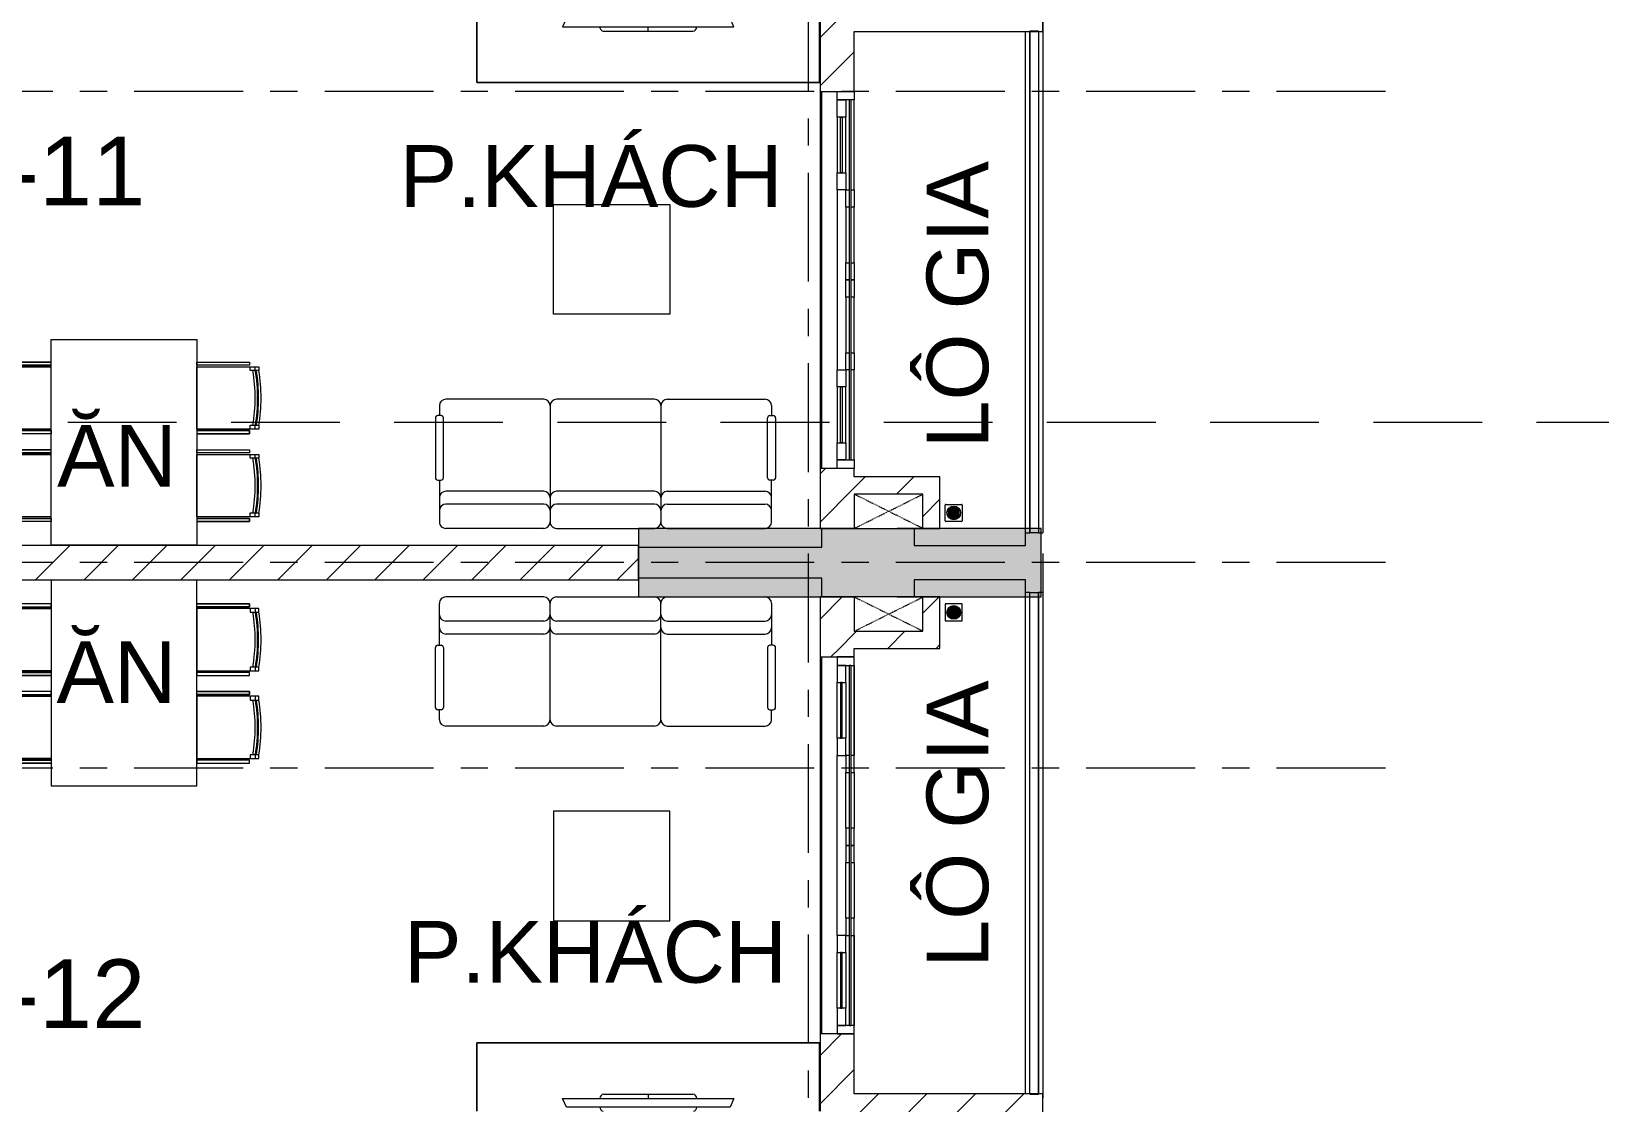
# Model space of a CAD drawing. Header units: millimetres. Extents: x -20144 to 117103, y -11426 to 48263.
# Drawn here: x 35097 to 44251, y 15949 to 22200 of the extents above; entities that cross this region are included whole.
import ezdxf

# ---------------------------------------------------------------- set-up
doc = ezdxf.new("R2010")
doc.units = ezdxf.units.MM
for name, pattern in [('Dash', [6.35, 3.175, -3.175]), ('Dash_2_', [6.35, 3.175, -3.175]), ('Grid Line', [22.225, 12.7, -3.175, 3.175, -3.175]), ('HIDDEN2', [4.7625, 3.175, -1.5875])]:
    doc.linetypes.add(name, pattern=pattern)
for name, color, linetype, lineweight in [('A-DETL-GENF', 31, 'Continuous', 5), ('A-DETL-GENF-HDLN', 161, 'Dash_2_', 5), ('CHU', 181, 'Continuous', 5), ('CUA', 31, 'Continuous', 9), ('HATCH-TUONG', 152, 'Continuous', 9), ('KI-HIEU-1', 151, 'Continuous', 9), ('NET CAT', 3, 'Continuous', 5), ('NET THAY 1', 41, 'Continuous', 5), ('NET-CAT', 3, 'Continuous', 9), ('NET-THAY', 2, 'Continuous', 15), ('THIET BI', 44, 'Continuous', 5), ('THIET-BI', 44, 'Continuous', 5), ('TRUC', 225, 'Continuous', 5)]:
    doc.layers.add(name, color=color, linetype=linetype, lineweight=lineweight)
doc.styles.add('Arial_4', font='arial.ttf', dxfattribs={"height": 360})
doc.styles.add('Arial_5', font='arial.ttf', dxfattribs={"height": 400})
pattern_1 = [(45, (0, 0), (-141.42136, 141.42136), [])]

# ---------------------------------------------------------------- blocks, each defined once
blk = doc.blocks.new('ALC1807-ASCENT PLAZA-KET CAU 1_rvt-1-MẶT BẰNG TẦNG 5 ĐẾN TẦNG 22')
at = {"layer": 'NET CAT'}
blk.add_hatch(color=7, dxfattribs=at).paths.add_polyline_path([(40990.5, 18899.9), (40990.5, 19299.9), (38640.5, 19299.9), (38640.5, 18899.9), (40648.2, 18899.9)], flags=0)
at = {"layer": 'NET CAT', "color": 90, "lineweight": 13}
for p, q in [((39900.5, 19299.9), (38640.5, 19299.9)), ((38640.5, 19299.9), (38640.5, 18899.9)), ((40990.5, 19299.9), (40150.5, 19299.9)), ((40990.5, 18899.9), (40990.5, 19299.9)), ((38640.5, 18899.9), (39900.5, 18899.9)), ((40150.5, 18899.9), (40990.5, 18899.9))]:
    blk.add_line(p, q, dxfattribs=at)
blk = doc.blocks.new('X-PHEU - X-PHEU-5809-MẶT BẰNG TẦNG 5 ĐẾN TẦNG 22')
at = {"layer": 'THIET-BI', "lineweight": 9}
for p, q in [((25, 29), (25, 121)), ((29, 125), (121, 125)), ((47.5, 51.8), (47.5, 98.2)), ((52.5, 103.1), (52.5, 46.9)), ((57.5, 43.5), (57.5, 106.5)), ((62.5, 108.8), (62.5, 41.2)), ((67.5, 39.8), (67.5, 110.2)), ((72.5, 110.9), (72.5, 78.1)), ((77.5, 78.1), (77.5, 110.9)), ((82.5, 110.2), (82.5, 39.8)), ((87.5, 41.2), (87.5, 108.8)), ((92.5, 106.5), (92.5, 43.5)), ((97.5, 46.9), (97.5, 103.1)), ((102.5, 98.2), (102.5, 51.8)), ((125, 121), (125, 29)), ((121, 25), (29, 25)), ((42.5, 90.5), (42.5, 59.5)), ((72.5, 71.9), (72.5, 39.1)), ((77.5, 39.1), (77.5, 71.9)), ((107.5, 59.5), (107.5, 90.5))]:
    blk.add_line(p, q, dxfattribs=at)
blk.add_circle((75, 75), 40, dxfattribs=at)
for centre, radius, start, end in [((29, 121), 4, 90, 180), ((75, 75), 36, 139.80824, 154.52563), ((75, 75), 36, 119.0853, 128.68219), ((75, 75), 36, 102.0247, 110.31751), ((75, 75), 36, 90, 93.98208), ((75, 75), 36, 86.01792, 90), ((75, 75), 36, 69.68249, 77.9753), ((75, 75), 36, 51.31781, 60.9147), ((75, 75), 36, 25.47437, 40.19176), ((121, 121), 4, 0, 90), ((29, 29), 4, 180, 270), ((75, 75), 36, 205.47437, 220.19176), ((75, 75), 36, 231.31781, 240.9147), ((75, 75), 36, 249.68249, 257.9753), ((75, 75), 4, 128.68219, 231.31781), ((75, 75), 36, 266.01792, 270), ((75, 75), 36, 270, 273.98208), ((75, 75), 4, 308.68219, 51.31781), ((75, 75), 36, 282.0247, 290.31751), ((75, 75), 36, 299.0853, 308.68219), ((75, 75), 36, 319.80824, 334.52563), ((121, 29), 4, 270, 360)]:
    blk.add_arc(centre, radius, start, end, dxfattribs=at)
blk = doc.blocks.new('X-PHEU - X-PHEU-158415-MẶT BẰNG TẦNG 5 ĐẾN TẦNG 22')
at = {"layer": 'THIET-BI', "lineweight": 9}
for p, q in [((25, -29), (25, -121)), ((121, -25), (29, -25)), ((42.5, -90.5), (42.5, -59.5)), ((47.5, -51.8), (47.5, -98.2)), ((52.5, -103.1), (52.5, -46.9)), ((57.5, -43.5), (57.5, -106.5)), ((62.5, -108.8), (62.5, -41.2)), ((67.5, -39.8), (67.5, -110.2)), ((72.5, -71.9), (72.5, -39.1)), ((72.5, -110.9), (72.5, -78.1)), ((77.5, -39.1), (77.5, -71.9)), ((77.5, -78.1), (77.5, -110.9)), ((82.5, -110.2), (82.5, -39.8)), ((87.5, -41.2), (87.5, -108.8)), ((92.5, -106.5), (92.5, -43.5)), ((97.5, -46.9), (97.5, -103.1)), ((102.5, -98.2), (102.5, -51.8)), ((107.5, -59.5), (107.5, -90.5)), ((125, -121), (125, -29)), ((29, -125), (121, -125))]:
    blk.add_line(p, q, dxfattribs=at)
blk.add_circle((75, -75), 40, dxfattribs=at)
for centre, radius, start, end in [((29, -29), 4, 90, 180), ((75, -75), 36, 139.80824, 154.52563), ((75, -75), 36, 205.47437, 220.19176), ((75, -75), 36, 119.0853, 128.68219), ((75, -75), 36, 102.0247, 110.31751), ((75, -75), 4, 128.68219, 231.31781), ((75, -75), 36, 90, 93.98208), ((75, -75), 36, 86.01792, 90), ((75, -75), 4, 308.68219, 51.31781), ((75, -75), 36, 69.68249, 77.9753), ((75, -75), 36, 51.31781, 60.9147), ((75, -75), 36, 25.47437, 40.19176), ((75, -75), 36, 319.80824, 334.52563), ((121, -29), 4, 0, 90), ((29, -121), 4, 180, 270), ((75, -75), 36, 231.31781, 240.9147), ((75, -75), 36, 249.68249, 257.9753), ((75, -75), 36, 266.01792, 270), ((75, -75), 36, 270, 273.98208), ((75, -75), 36, 282.0247, 290.31751), ((75, -75), 36, 299.0853, 308.68219), ((121, -121), 4, 270, 0)]:
    blk.add_arc(centre, radius, start, end, dxfattribs=at)
blk = doc.blocks.new('X-SOFA1 - X-SOFA-195815-MẶT BẰNG TẦNG 5 ĐẾN TẦNG 22')
at = {"layer": 'THIET BI', "lineweight": 9}
for p, q in [((-753.8, 360.8), (-753.8, 931.5)), ((-716.2, 969.2), (-658.4, 969.2)), ((-658.4, 959.8), (-658.4, 978.7)), ((-644.3, 992.8), (-295.7, 992.8)), ((-295.7, 945.7), (-644.3, 945.7)), ((-281.5, 978.7), (-281.5, 959.8)), ((-281.5, 969.2), (-103.7, 969.2)), ((-216.7, 360.8), (-216.7, 931.5)), ((-141.3, 360.8), (-141.3, 931.5)), ((-103.7, 969.2), (-37.7, 969.2)), ((0, 360.8), (0, 931.5)), ((-1250, 303.6), (-1890, 303.6)), ((-1890, 303.6), (-1890, -376.4)), ((-1890, 303.6), (-1890, -376.4)), ((-1250, 303.6), (-1890, 303.6)), ((-1250, -376.4), (-1250, 303.6)), ((-1250, -376.4), (-1250, 303.6)), ((-753.8, -285.4), (-753.8, 285.4)), ((-716.2, 323.1), (-103.7, 323.1)), ((-216.7, -285.4), (-216.7, 285.4)), ((-141.3, -285.4), (-141.3, 285.4)), ((-103.7, 323.1), (-37.7, 323.1)), ((0, 285.4), (0, -285.4)), ((-753.8, -360.8), (-753.8, -931.5)), ((-716.2, -323.1), (-37.7, -323.1)), ((-216.7, -360.8), (-216.7, -931.5)), ((-141.3, -360.8), (-141.3, -931.5)), ((0, -360.8), (0, -931.5)), ((-1890, -376.4), (-1250, -376.4)), ((-1890, -376.4), (-1250, -376.4)), ((-716.2, -969.2), (-658.4, -969.2)), ((-658.4, -959.8), (-658.4, -978.7)), ((-295.7, -945.7), (-644.3, -945.7)), ((-644.3, -992.8), (-295.7, -992.8)), ((-281.5, -978.7), (-281.5, -959.8)), ((-103.7, -969.2), (-281.5, -969.2)), ((-37.7, -969.2), (-103.7, -969.2))]:
    blk.add_line(p, q, dxfattribs=at)
for centre, radius, start, end in [((-716.2, 931.5), 37.7, 90, 180), ((-644.3, 978.7), 14.1, 90, 180), ((-644.3, 959.8), 14.1, 180, 270), ((-295.7, 978.7), 14.1, 360, 90), ((-295.7, 959.8), 14.1, 270, 0), ((-179, 931.5), 37.7, 90, 180), ((-103.7, 931.5), 37.7, 90, 180), ((-37.7, 931.5), 37.7, 360, 90), ((-716.2, 360.8), 37.7, 180, 270), ((-716.2, 285.4), 37.7, 90, 180), ((-179, 360.8), 37.7, 180, 270), ((-179, 285.4), 37.7, 90, 180), ((-103.7, 360.8), 37.7, 180, 270), ((-103.7, 285.4), 37.7, 90, 180), ((-37.7, 360.8), 37.7, 270, 0), ((-37.7, 285.4), 37.7, 360, 90), ((-716.2, -285.4), 37.7, 180, 270), ((-716.2, -360.8), 37.7, 90, 180), ((-179, -285.4), 37.7, 180, 270), ((-179, -360.8), 37.7, 90, 180), ((-103.7, -285.4), 37.7, 180, 270), ((-103.7, -360.8), 37.7, 90, 180), ((-37.7, -285.4), 37.7, 270, 0), ((-37.7, -360.8), 37.7, 360, 90), ((-716.2, -931.5), 37.7, 180, 270), ((-644.3, -959.8), 14.1, 90, 180), ((-644.3, -978.7), 14.1, 180, 270), ((-295.7, -959.8), 14.1, 360, 90), ((-295.7, -978.7), 14.1, 270, 0), ((-179, -931.5), 37.7, 180, 270), ((-103.7, -931.5), 37.7, 180, 270), ((-37.7, -931.5), 37.7, 270, 0)]:
    blk.add_arc(centre, radius, start, end, dxfattribs=at)
blk = doc.blocks.new('X-BAN AN 4 GHE2 - X-BAN AN 4 GHE-195819-MẶT BẰNG TẦNG 5 ĐẾN TẦNG 22')
at = {"layer": 'THIET BI', "lineweight": 9}
for p, q in [((136.9, 308.5), (136.9, 0)), ((155.8, 308.5), (136.9, 308.5)), ((136.9, 308.5), (155.8, 308.5)), ((136.9, 0), (136.9, 308.5)), ((155.8, 0), (155.8, 308.5)), ((155.8, 308.5), (155.8, 0)), ((187, 362.7), (165.2, 362.7)), ((165.2, 362.7), (165.2, 0)), ((165.2, 362.7), (165.2, 0)), ((187, 362.7), (165.2, 362.7)), ((165.2, 340.9), (187, 340.9)), ((165.2, 311.9), (187, 311.9)), ((187, 327.9), (187, 362.7)), ((187, 311.9), (187, 327.9)), ((527.9, 362.7), (506.1, 362.7)), ((506.1, 362.7), (506.1, 327.9)), ((527.9, 362.7), (506.1, 362.7)), ((506.1, 340.9), (527.9, 340.9)), ((506.1, 327.9), (506.1, 311.9)), ((506.1, 311.9), (527.9, 311.9)), ((527.9, 0), (527.9, 362.7)), ((527.9, 0), (527.9, 362.7)), ((556.2, 308.5), (537.3, 308.5)), ((537.3, 308.5), (537.3, 0)), ((537.3, 308.5), (537.3, 0)), ((556.2, 308.5), (537.3, 308.5)), ((556.2, 0), (556.2, 308.5)), ((556.2, 0), (556.2, 308.5)), ((667.4, 308.5), (648.5, 308.5)), ((648.5, 308.5), (648.5, 0)), ((648.5, 308.5), (667.4, 308.5)), ((648.5, 0), (648.5, 308.5)), ((667.4, 0), (667.4, 308.5)), ((667.4, 308.5), (667.4, 0)), ((698.6, 362.7), (676.8, 362.7)), ((676.8, 362.7), (676.8, 0)), ((676.8, 362.7), (676.8, 0)), ((698.6, 362.7), (676.8, 362.7)), ((676.8, 340.9), (698.6, 340.9)), ((676.8, 311.9), (698.6, 311.9)), ((698.6, 327.9), (698.6, 362.7)), ((698.6, 311.9), (698.6, 327.9)), ((1039.5, 362.7), (1017.7, 362.7)), ((1017.7, 362.7), (1017.7, 327.9)), ((1039.5, 362.7), (1017.7, 362.7)), ((1017.7, 340.9), (1039.5, 340.9)), ((1017.7, 327.9), (1017.7, 311.9)), ((1017.7, 311.9), (1039.5, 311.9)), ((1039.5, 0), (1039.5, 362.7)), ((1039.5, 0), (1039.5, 362.7)), ((1067.8, 308.5), (1048.9, 308.5)), ((1048.9, 308.5), (1048.9, 0)), ((1048.9, 308.5), (1048.9, 0)), ((1067.8, 308.5), (1048.9, 308.5)), ((1067.8, 0), (1067.8, 308.5)), ((1067.8, 0), (1067.8, 308.5)), ((136.9, 0), (0, 0)), ((0, 0), (0, -850)), ((0, 0), (0, -850)), ((1200, 0), (0, 0)), ((155.8, 0), (136.9, 0)), ((165.2, 0), (155.8, 0)), ((165.2, 0), (527.9, 0)), ((537.3, 0), (527.9, 0)), ((537.3, 0), (556.2, 0)), ((648.5, 0), (556.2, 0)), ((667.4, 0), (648.5, 0)), ((676.8, 0), (667.4, 0)), ((676.8, 0), (1039.5, 0)), ((1048.9, 0), (1039.5, 0)), ((1048.9, 0), (1067.8, 0)), ((1200, 0), (1067.8, 0)), ((1200, -850), (1200, 0)), ((1200, -850), (1200, 0)), ((0, -850), (136.9, -850)), ((0, -850), (1200, -850)), ((136.9, -850), (136.9, -1158.5)), ((155.8, -850), (136.9, -850)), ((136.9, -850), (136.9, -1158.5)), ((155.8, -1158.5), (155.8, -850)), ((155.8, -850), (165.2, -850)), ((155.8, -1158.5), (155.8, -850)), ((165.2, -850), (165.2, -1212.7)), ((165.2, -850), (527.9, -850)), ((165.2, -1212.7), (165.2, -850)), ((527.9, -1212.7), (527.9, -850)), ((527.9, -850), (537.3, -850)), ((527.9, -850), (527.9, -1212.7)), ((537.3, -850), (537.3, -1158.5)), ((537.3, -850), (556.2, -850)), ((537.3, -1158.5), (537.3, -850)), ((556.2, -1158.5), (556.2, -850)), ((556.2, -850), (648.5, -850)), ((556.2, -850), (556.2, -1158.5)), ((648.5, -850), (648.5, -1158.5)), ((667.4, -850), (648.5, -850)), ((648.5, -850), (648.5, -1158.5)), ((667.4, -1158.5), (667.4, -850)), ((667.4, -850), (676.8, -850)), ((667.4, -1158.5), (667.4, -850)), ((676.8, -850), (676.8, -1212.7)), ((676.8, -850), (1039.5, -850)), ((676.8, -1212.7), (676.8, -850)), ((1039.5, -1212.7), (1039.5, -850)), ((1039.5, -850), (1048.9, -850)), ((1039.5, -850), (1039.5, -1212.7)), ((1048.9, -850), (1048.9, -1158.5)), ((1048.9, -850), (1067.8, -850)), ((1048.9, -1158.5), (1048.9, -850)), ((1067.8, -1158.5), (1067.8, -850)), ((1067.8, -850), (1200, -850)), ((1067.8, -850), (1067.8, -1158.5)), ((136.9, -1158.5), (155.8, -1158.5)), ((136.9, -1158.5), (155.8, -1158.5)), ((165.2, -1161.9), (187, -1161.9)), ((187, -1161.9), (187, -1177.9)), ((187, -1177.9), (187, -1212.7)), ((506.1, -1161.9), (527.9, -1161.9)), ((506.1, -1177.9), (506.1, -1161.9)), ((506.1, -1212.7), (506.1, -1177.9)), ((537.3, -1158.5), (556.2, -1158.5)), ((556.2, -1158.5), (537.3, -1158.5)), ((648.5, -1158.5), (667.4, -1158.5)), ((648.5, -1158.5), (667.4, -1158.5)), ((676.8, -1161.9), (698.6, -1161.9)), ((698.6, -1161.9), (698.6, -1177.9)), ((698.6, -1177.9), (698.6, -1212.7)), ((1017.7, -1161.9), (1039.5, -1161.9)), ((1017.7, -1177.9), (1017.7, -1161.9)), ((1017.7, -1212.7), (1017.7, -1177.9)), ((1048.9, -1158.5), (1067.8, -1158.5)), ((1067.8, -1158.5), (1048.9, -1158.5)), ((165.2, -1190.9), (187, -1190.9)), ((165.2, -1212.7), (187, -1212.7)), ((187, -1212.7), (165.2, -1212.7)), ((506.1, -1190.9), (527.9, -1190.9)), ((506.1, -1212.7), (527.9, -1212.7)), ((527.9, -1212.7), (506.1, -1212.7)), ((676.8, -1190.9), (698.6, -1190.9)), ((676.8, -1212.7), (698.6, -1212.7)), ((698.6, -1212.7), (676.8, -1212.7)), ((1017.7, -1190.9), (1039.5, -1190.9)), ((1017.7, -1212.7), (1039.5, -1212.7)), ((1039.5, -1212.7), (1017.7, -1212.7))]:
    blk.add_line(p, q, dxfattribs=at)
for centre, radius, start, end in [((346.5, -638.1), 1013.4, 80.94073, 99.05927), ((346.5, -638.1), 1013.4, 80.94073, 99.05927), ((858.1, -638.1), 1013.4, 80.94073, 99.05927), ((858.1, -638.1), 1013.4, 80.94073, 99.05927), ((346.5, -638.1), 998.9, 80.80804, 99.19196), ((346.5, -658.2), 1013.4, 80.94073, 99.05927), ((346.5, -658.2), 998.9, 80.80804, 99.19196), ((858.1, -638.1), 998.9, 80.80804, 99.19196), ((858.1, -658.2), 1013.4, 80.94073, 99.05927), ((858.1, -658.2), 998.9, 80.80804, 99.19196), ((346.5, -191.8), 998.9, 260.80804, 279.19196), ((858.1, -191.8), 998.9, 260.80804, 279.19196), ((346.5, -191.8), 1013.4, 260.94073, 279.05927), ((346.5, -211.9), 998.9, 260.80804, 279.19196), ((346.5, -211.9), 1013.4, 260.94073, 279.05927), ((346.5, -211.9), 1013.4, 260.94073, 279.05927), ((858.1, -191.8), 1013.4, 260.94073, 279.05927), ((858.1, -211.9), 998.9, 260.80804, 279.19196), ((858.1, -211.9), 1013.4, 260.94073, 279.05927), ((858.1, -211.9), 1013.4, 260.94073, 279.05927)]:
    blk.add_arc(centre, radius, start, end, dxfattribs=at)
blk = doc.blocks.new('X-TV1 - X-TV-195820-MẶT BẰNG TẦNG 5 ĐẾN TẦNG 22')
at = {"layer": 'THIET BI', "lineweight": 9}
for p, q in [((2000, 400), (0, 400)), ((0, 400), (0, 1.4)), ((0, 400), (2000, 400)), ((0, 1.4), (0, 400)), ((2000, 1.3), (2000, 400)), ((2000, 400), (2000, 1.3)), ((740, 100), (1260, 100)), ((1000, 100), (1000, 75)), ((500, 75), (1500, 75)), ((522.5, 25), (500, 75)), ((1477.5, 25), (522.5, 25)), ((1500, 75), (1477.5, 25))]:
    blk.add_line(p, q, dxfattribs=at)
for centre, start_param, end_param in [((740, 75), 0, 1.570796), ((1260, 75), 4.712389, 6.283185), ((740, 25), 1.570796, 2.992895), ((1260, 25), 3.290291, 4.712389)]:
    blk.add_ellipse(centre, major_axis=(0, 25), ratio=0.9, start_param=start_param, end_param=end_param, dxfattribs=at)
blk = doc.blocks.new('CUA LO GIA - DB6-60239-MẶT BẰNG TẦNG 5 ĐẾN TẦNG 22')
at = {"layer": 'CUA'}
for p, q in [((-1050, 100), (-1100, 100)), ((-1100, 100), (-1100, 0)), ((-1050, 80), (-1050, 100)), ((-1050, 100), (-525, 100)), ((-425, 100), (-525, 100)), ((-525, 100), (-525, 80)), ((-425, 80), (-425, 100)), ((-425, 100), (-100, 100)), ((0, 100), (-100, 100)), ((-100, 100), (-100, 80)), ((100, 100), (0, 100)), ((0, 100), (0, 80)), ((0, 80), (0, 100)), ((100, 80), (100, 100)), ((100, 100), (425, 100)), ((525, 100), (425, 100)), ((425, 100), (425, 80)), ((525, 100), (1050, 100)), ((525, 80), (525, 100)), ((1100, 100), (1050, 100)), ((1050, 100), (1050, 80)), ((1100, 0), (1100, 100)), ((-1100, 0), (-1050, 0)), ((-1050, 80), (1050, 80)), ((-1050, 80), (-1050, 70)), ((-1050, 0), (-1050, 70)), ((-1050, 70), (1050, 70)), ((-950, 50), (-1050, 50)), ((-1050, 50), (-1050, 0)), ((-1050, 0), (-950, 0)), ((-950, 0), (-950, 50)), ((-950, 50), (-625, 50)), ((-625, 30), (-950, 30)), ((-950, 30), (-950, 20)), ((-950, 20), (-625, 20)), ((-625, 0), (-950, 0)), ((-525, 50), (-625, 50)), ((-625, 50), (-625, 0)), ((-625, 20), (-625, 30)), ((-625, 0), (-525, 0)), ((-525, 70), (-525, 50)), ((-525, 50), (-425, 50)), ((-525, 0), (-525, 50)), ((525, 0), (-525, 0)), ((-425, 50), (-425, 70)), ((-100, 50), (-425, 50)), ((-100, 70), (-100, 50)), ((-100, 50), (0, 50)), ((0, 70), (0, 50)), ((0, 50), (0, 70)), ((0, 50), (100, 50)), ((100, 50), (100, 70)), ((425, 50), (100, 50)), ((425, 70), (425, 50)), ((425, 50), (525, 50)), ((525, 50), (525, 70)), ((625, 50), (525, 50)), ((525, 50), (525, 0)), ((525, 0), (625, 0)), ((625, 0), (625, 50)), ((625, 50), (950, 50)), ((950, 30), (625, 30)), ((625, 30), (625, 20)), ((625, 20), (950, 20)), ((950, 0), (625, 0)), ((1050, 50), (950, 50)), ((950, 50), (950, 0)), ((950, 20), (950, 30)), ((950, 0), (1050, 0)), ((1050, 70), (1050, 80)), ((1050, 70), (1050, 0)), ((1050, 0), (1050, 50)), ((1050, 0), (1100, 0))]:
    blk.add_line(p, q, dxfattribs=at)
blk = doc.blocks.new('Top Rail Type - Top Rail_Internal_-227130-MẶT BẰNG TẦNG 5 ĐẾN TẦNG 22')
at = {"layer": 'NET THAY 1', "lineweight": 9}
for p, q in [((40925.5, 18924.9), (40975.5, 18924.9)), ((40925.5, 15998.6), (40925.5, 18924.9)), ((40975.5, 18924.9), (40975.5, 15998.6)), ((40975.5, 15998.6), (40925.5, 15998.6))]:
    blk.add_line(p, q, dxfattribs=at)
blk = doc.blocks.new('Top Rail Type - Top Rail_Internal_-V40-MẶT BẰNG TẦNG 5 ĐẾN TẦNG 22')
at = {"layer": 'NET THAY 1', "lineweight": 9}
for p, q in [((40925.5, 18924.9), (40975.5, 18924.9)), ((40925.5, 15998.6), (40925.5, 18924.9)), ((40975.5, 15998.6), (40975.5, 18924.9)), ((40925.5, 15998.6), (40975.5, 15998.6))]:
    blk.add_line(p, q, dxfattribs=at)
blk = doc.blocks.new('X-SOFA1 - X-SOFA-202757-MẶT BẰNG TẦNG 5 ĐẾN TẦNG 22')
at = {"layer": 'THIET BI', "lineweight": 9}
for p, q in [((-753.8, 360.8), (-753.8, 931.5)), ((-716.2, 969.2), (-658.4, 969.2)), ((-658.4, 959.8), (-658.4, 978.7)), ((-644.3, 992.8), (-295.7, 992.8)), ((-295.7, 945.7), (-644.3, 945.7)), ((-281.5, 978.7), (-281.5, 959.8)), ((-103.7, 969.2), (-281.5, 969.2)), ((-216.7, 360.8), (-216.7, 931.5)), ((-141.3, 360.8), (-141.3, 931.5)), ((-37.7, 969.2), (-103.7, 969.2)), ((0, 360.8), (0, 931.5)), ((-1890, 376.4), (-1250, 376.4)), ((-1890, -303.6), (-1890, 376.4)), ((-1890, -303.6), (-1890, 376.4)), ((-1890, 376.4), (-1250, 376.4)), ((-1250, 376.4), (-1250, -303.6)), ((-1250, 376.4), (-1250, -303.6)), ((-753.8, 285.4), (-753.8, -285.4)), ((-716.2, 323.1), (-37.7, 323.1)), ((-216.7, 285.4), (-216.7, -285.4)), ((-141.3, 285.4), (-141.3, -285.4)), ((0, -285.4), (0, 285.4)), ((-1250, -303.6), (-1890, -303.6)), ((-1250, -303.6), (-1890, -303.6)), ((-753.8, -360.8), (-753.8, -931.5)), ((-716.2, -323.1), (-103.7, -323.1)), ((-216.7, -360.8), (-216.7, -931.5)), ((-141.3, -360.8), (-141.3, -931.5)), ((-103.7, -323.1), (-37.7, -323.1)), ((0, -360.8), (0, -931.5)), ((-716.2, -969.2), (-658.4, -969.2)), ((-658.4, -959.8), (-658.4, -978.7)), ((-295.7, -945.7), (-644.3, -945.7)), ((-644.3, -992.8), (-295.7, -992.8)), ((-281.5, -978.7), (-281.5, -959.8)), ((-281.5, -969.2), (-103.7, -969.2)), ((-103.7, -969.2), (-37.7, -969.2))]:
    blk.add_line(p, q, dxfattribs=at)
for centre, radius, start, end in [((-716.2, 931.5), 37.7, 90, 180), ((-644.3, 978.7), 14.1, 90, 180), ((-644.3, 959.8), 14.1, 180, 270), ((-295.7, 978.7), 14.1, 0, 90), ((-295.7, 959.8), 14.1, 270, 0), ((-179, 931.5), 37.7, 90, 180), ((-103.7, 931.5), 37.7, 90, 180), ((-37.7, 931.5), 37.7, 0, 90), ((-716.2, 360.8), 37.7, 180, 270), ((-716.2, 285.4), 37.7, 90, 180), ((-179, 360.8), 37.7, 180, 270), ((-179, 285.4), 37.7, 90, 180), ((-103.7, 360.8), 37.7, 180, 270), ((-103.7, 285.4), 37.7, 90, 180), ((-37.7, 360.8), 37.7, 270, 0), ((-37.7, 285.4), 37.7, 360, 90), ((-716.2, -285.4), 37.7, 180, 270), ((-716.2, -360.8), 37.7, 90, 180), ((-179, -285.4), 37.7, 180, 270), ((-179, -360.8), 37.7, 90, 180), ((-103.7, -285.4), 37.7, 180, 270), ((-103.7, -360.8), 37.7, 90, 180), ((-37.7, -285.4), 37.7, 270, 0), ((-37.7, -360.8), 37.7, 360, 90), ((-716.2, -931.5), 37.7, 180, 270), ((-644.3, -959.8), 14.1, 90, 180), ((-644.3, -978.7), 14.1, 180, 270), ((-295.7, -959.8), 14.1, 0, 90), ((-295.7, -978.7), 14.1, 270, 0), ((-179, -931.5), 37.7, 180, 270), ((-103.7, -931.5), 37.7, 180, 270), ((-37.7, -931.5), 37.7, 270, 0)]:
    blk.add_arc(centre, radius, start, end, dxfattribs=at)
blk = doc.blocks.new('X-BAN AN 4 GHE2 - X-BAN AN 4 GHE-202760-MẶT BẰNG TẦNG 5 ĐẾN TẦNG 22')
at = {"layer": 'THIET BI', "lineweight": 9}
for p, q in [((165.2, 1212.7), (187, 1212.7)), ((165.2, 850), (165.2, 1212.7)), ((165.2, 1212.7), (165.2, 850)), ((187, 1212.7), (165.2, 1212.7)), ((165.2, 1190.9), (187, 1190.9)), ((187, 1177.9), (187, 1212.7)), ((506.1, 1212.7), (527.9, 1212.7)), ((506.1, 1212.7), (506.1, 1177.9)), ((527.9, 1212.7), (506.1, 1212.7)), ((506.1, 1190.9), (527.9, 1190.9)), ((527.9, 1212.7), (527.9, 850)), ((527.9, 850), (527.9, 1212.7)), ((676.8, 1212.7), (698.6, 1212.7)), ((676.8, 850), (676.8, 1212.7)), ((676.8, 1212.7), (676.8, 850)), ((698.6, 1212.7), (676.8, 1212.7)), ((676.8, 1190.9), (698.6, 1190.9)), ((698.6, 1177.9), (698.6, 1212.7)), ((1017.7, 1212.7), (1039.5, 1212.7)), ((1017.7, 1212.7), (1017.7, 1177.9)), ((1039.5, 1212.7), (1017.7, 1212.7)), ((1017.7, 1190.9), (1039.5, 1190.9)), ((1039.5, 1212.7), (1039.5, 850)), ((1039.5, 850), (1039.5, 1212.7)), ((136.9, 1158.5), (155.8, 1158.5)), ((136.9, 850), (136.9, 1158.5)), ((136.9, 1158.5), (155.8, 1158.5)), ((136.9, 850), (136.9, 1158.5)), ((155.8, 1158.5), (155.8, 850)), ((155.8, 1158.5), (155.8, 850)), ((165.2, 1161.9), (187, 1161.9)), ((187, 1161.9), (187, 1177.9)), ((506.1, 1177.9), (506.1, 1161.9)), ((506.1, 1161.9), (527.9, 1161.9)), ((537.3, 1158.5), (556.2, 1158.5)), ((537.3, 850), (537.3, 1158.5)), ((537.3, 1158.5), (537.3, 850)), ((556.2, 1158.5), (537.3, 1158.5)), ((556.2, 1158.5), (556.2, 850)), ((556.2, 850), (556.2, 1158.5)), ((648.5, 1158.5), (667.4, 1158.5)), ((648.5, 850), (648.5, 1158.5)), ((648.5, 1158.5), (667.4, 1158.5)), ((648.5, 850), (648.5, 1158.5)), ((667.4, 1158.5), (667.4, 850)), ((667.4, 1158.5), (667.4, 850)), ((676.8, 1161.9), (698.6, 1161.9)), ((698.6, 1161.9), (698.6, 1177.9)), ((1017.7, 1177.9), (1017.7, 1161.9)), ((1017.7, 1161.9), (1039.5, 1161.9)), ((1048.9, 1158.5), (1067.8, 1158.5)), ((1048.9, 850), (1048.9, 1158.5)), ((1048.9, 1158.5), (1048.9, 850)), ((1067.8, 1158.5), (1048.9, 1158.5)), ((1067.8, 1158.5), (1067.8, 850)), ((1067.8, 850), (1067.8, 1158.5)), ((0, 850), (136.9, 850)), ((0, 0), (0, 850)), ((0, 0), (0, 850)), ((0, 850), (1200, 850)), ((155.8, 850), (136.9, 850)), ((155.8, 850), (165.2, 850)), ((165.2, 850), (527.9, 850)), ((527.9, 850), (537.3, 850)), ((537.3, 850), (556.2, 850)), ((556.2, 850), (648.5, 850)), ((667.4, 850), (648.5, 850)), ((667.4, 850), (676.8, 850)), ((676.8, 850), (1039.5, 850)), ((1039.5, 850), (1048.9, 850)), ((1048.9, 850), (1067.8, 850)), ((1067.8, 850), (1200, 850)), ((1200, 850), (1200, 0)), ((1200, 850), (1200, 0)), ((136.9, 0), (0, 0)), ((1200, 0), (0, 0)), ((136.9, -308.5), (136.9, 0)), ((155.8, 0), (136.9, 0)), ((136.9, 0), (136.9, -308.5)), ((155.8, 0), (155.8, -308.5)), ((165.2, 0), (155.8, 0)), ((155.8, -308.5), (155.8, 0)), ((165.2, -362.7), (165.2, 0)), ((165.2, 0), (527.9, 0)), ((165.2, -362.7), (165.2, 0)), ((527.9, 0), (527.9, -362.7)), ((537.3, 0), (527.9, 0)), ((527.9, 0), (527.9, -362.7)), ((537.3, -308.5), (537.3, 0)), ((537.3, 0), (556.2, 0)), ((537.3, -308.5), (537.3, 0)), ((556.2, 0), (556.2, -308.5)), ((648.5, 0), (556.2, 0)), ((556.2, 0), (556.2, -308.5)), ((648.5, -308.5), (648.5, 0)), ((667.4, 0), (648.5, 0)), ((648.5, 0), (648.5, -308.5)), ((667.4, 0), (667.4, -308.5)), ((676.8, 0), (667.4, 0)), ((667.4, -308.5), (667.4, 0)), ((676.8, -362.7), (676.8, 0)), ((676.8, 0), (1039.5, 0)), ((676.8, -362.7), (676.8, 0)), ((1039.5, 0), (1039.5, -362.7)), ((1048.9, 0), (1039.5, 0)), ((1039.5, 0), (1039.5, -362.7)), ((1048.9, -308.5), (1048.9, 0)), ((1048.9, 0), (1067.8, 0)), ((1048.9, -308.5), (1048.9, 0)), ((1067.8, 0), (1067.8, -308.5)), ((1200, 0), (1067.8, 0)), ((1067.8, 0), (1067.8, -308.5)), ((155.8, -308.5), (136.9, -308.5)), ((136.9, -308.5), (155.8, -308.5)), ((165.2, -311.9), (187, -311.9)), ((165.2, -340.9), (187, -340.9)), ((187, -362.7), (165.2, -362.7)), ((187, -362.7), (165.2, -362.7)), ((187, -311.9), (187, -327.9)), ((187, -327.9), (187, -362.7)), ((506.1, -311.9), (527.9, -311.9)), ((506.1, -327.9), (506.1, -311.9)), ((506.1, -362.7), (506.1, -327.9)), ((506.1, -340.9), (527.9, -340.9)), ((527.9, -362.7), (506.1, -362.7)), ((527.9, -362.7), (506.1, -362.7)), ((556.2, -308.5), (537.3, -308.5)), ((556.2, -308.5), (537.3, -308.5)), ((667.4, -308.5), (648.5, -308.5)), ((648.5, -308.5), (667.4, -308.5)), ((676.8, -311.9), (698.6, -311.9)), ((676.8, -340.9), (698.6, -340.9)), ((698.6, -362.7), (676.8, -362.7)), ((698.6, -362.7), (676.8, -362.7)), ((698.6, -311.9), (698.6, -327.9)), ((698.6, -327.9), (698.6, -362.7)), ((1017.7, -311.9), (1039.5, -311.9)), ((1017.7, -327.9), (1017.7, -311.9)), ((1017.7, -362.7), (1017.7, -327.9)), ((1017.7, -340.9), (1039.5, -340.9)), ((1039.5, -362.7), (1017.7, -362.7)), ((1039.5, -362.7), (1017.7, -362.7)), ((1067.8, -308.5), (1048.9, -308.5)), ((1067.8, -308.5), (1048.9, -308.5))]:
    blk.add_line(p, q, dxfattribs=at)
for centre, radius, start, end in [((346.5, 211.9), 1013.4, 80.94073, 99.05927), ((346.5, 211.9), 1013.4, 80.94073, 99.05927), ((346.5, 211.9), 998.9, 80.80804, 99.19196), ((346.5, 191.8), 1013.4, 80.94073, 99.05927), ((346.5, 191.8), 998.9, 80.80804, 99.19196), ((858.1, 211.9), 1013.4, 80.94073, 99.05927), ((858.1, 211.9), 1013.4, 80.94073, 99.05927), ((858.1, 211.9), 998.9, 80.80804, 99.19196), ((858.1, 191.8), 1013.4, 80.94073, 99.05927), ((858.1, 191.8), 998.9, 80.80804, 99.19196), ((346.5, 658.2), 998.9, 260.80804, 279.19196), ((346.5, 658.2), 1013.4, 260.94073, 279.05927), ((346.5, 638.1), 998.9, 260.80804, 279.19196), ((346.5, 638.1), 1013.4, 260.94073, 279.05927), ((346.5, 638.1), 1013.4, 260.94073, 279.05927), ((858.1, 658.2), 998.9, 260.80804, 279.19196), ((858.1, 658.2), 1013.4, 260.94073, 279.05927), ((858.1, 638.1), 998.9, 260.80804, 279.19196), ((858.1, 638.1), 1013.4, 260.94073, 279.05927), ((858.1, 638.1), 1013.4, 260.94073, 279.05927)]:
    blk.add_arc(centre, radius, start, end, dxfattribs=at)
blk = doc.blocks.new('X-TV1 - X-TV-V41-MẶT BẰNG TẦNG 5 ĐẾN TẦNG 22')
at = {"layer": 'THIET BI', "lineweight": 9}
for p, q in [((0, -400), (0, -1.4)), ((0, -1.4), (0, -400)), ((522.5, -25), (500, -75)), ((500, -75), (1500, -75)), ((1477.5, -25), (522.5, -25)), ((1000, -100), (1000, -75)), ((1500, -75), (1477.5, -25)), ((2000, -1.4), (2000, -400)), ((2000, -400), (2000, -1.4)), ((740, -100), (1260, -100)), ((2000, -400), (0, -400)), ((0, -400), (2000, -400))]:
    blk.add_line(p, q, dxfattribs=at)
for centre, start_param, end_param in [((740, -25), 0.148698, 1.570796), ((740, -75), 1.570796, 3.141593), ((1260, -75), 3.141593, 4.712389), ((1260, -25), 4.712389, 6.134487)]:
    blk.add_ellipse(centre, major_axis=(0, 25), ratio=0.9, start_param=start_param, end_param=end_param, dxfattribs=at)
blk = doc.blocks.new('CUA LO GIA - DB6-202766-MẶT BẰNG TẦNG 5 ĐẾN TẦNG 22')
at = {"layer": 'CUA'}
for p, q in [((-1100, -100), (-1100, 0)), ((-1100, 0), (-1050, 0)), ((-1050, 0), (-1050, -70)), ((-1050, -50), (-1050, 0)), ((-1050, 0), (-950, 0)), ((-950, -50), (-1050, -50)), ((-1050, -70), (-1050, -80)), ((1050, -70), (-1050, -70)), ((-1050, -80), (-1050, -100)), ((1050, -80), (-1050, -80)), ((-950, 0), (-950, -50)), ((-625, 0), (-950, 0)), ((-950, -20), (-625, -20)), ((-950, -30), (-950, -20)), ((-625, -30), (-950, -30)), ((-950, -50), (-625, -50)), ((-625, -50), (-625, 0)), ((-625, 0), (-525, 0)), ((-625, -20), (-625, -30)), ((-525, -50), (-625, -50)), ((525, 0), (-525, 0)), ((-525, 0), (-525, -50)), ((-525, -70), (-525, -50)), ((-525, -50), (-425, -50)), ((-525, -100), (-525, -80)), ((-425, -50), (-425, -70)), ((-100, -50), (-425, -50)), ((-425, -80), (-425, -100)), ((-100, -70), (-100, -50)), ((-100, -50), (0, -50)), ((-100, -100), (-100, -80)), ((0, -70), (0, -50)), ((0, -50), (100, -50)), ((0, -50), (0, -70)), ((0, -100), (0, -80)), ((0, -80), (0, -100)), ((100, -50), (100, -70)), ((425, -50), (100, -50)), ((100, -80), (100, -100)), ((425, -70), (425, -50)), ((425, -50), (525, -50)), ((425, -100), (425, -80)), ((525, -50), (525, 0)), ((525, 0), (625, 0)), ((525, -50), (525, -70)), ((625, -50), (525, -50)), ((525, -80), (525, -100)), ((625, 0), (625, -50)), ((950, 0), (625, 0)), ((625, -20), (950, -20)), ((625, -30), (625, -20)), ((950, -30), (625, -30)), ((625, -50), (950, -50)), ((950, -50), (950, 0)), ((950, 0), (1050, 0)), ((950, -20), (950, -30)), ((1050, -50), (950, -50)), ((1050, -70), (1050, 0)), ((1050, 0), (1100, 0)), ((1050, 0), (1050, -50)), ((1050, -80), (1050, -70)), ((1050, -100), (1050, -80)), ((1100, 0), (1100, -100)), ((-1050, -100), (-1100, -100)), ((-1050, -100), (-525, -100)), ((-425, -100), (-525, -100)), ((-425, -100), (-100, -100)), ((0, -100), (-100, -100)), ((100, -100), (0, -100)), ((100, -100), (425, -100)), ((525, -100), (425, -100)), ((525, -100), (1050, -100)), ((1100, -100), (1050, -100))]:
    blk.add_line(p, q, dxfattribs=at)
blk = doc.blocks.new('Top Rail Type - Top Rail_Internal_-227134-MẶT BẰNG TẦNG 5 ĐẾN TẦNG 22')
at = {"layer": 'NET THAY 1', "lineweight": 9}
for p, q in [((40925.5, 22201.3), (40975.5, 22201.3)), ((40925.5, 19274.9), (40925.5, 22201.3)), ((40975.5, 22201.3), (40975.5, 19274.9)), ((40975.5, 19274.9), (40925.5, 19274.9))]:
    blk.add_line(p, q, dxfattribs=at)
blk = doc.blocks.new('Top Rail Type - Top Rail_Internal_-V42-MẶT BẰNG TẦNG 5 ĐẾN TẦNG 22')
at = {"layer": 'NET THAY 1', "lineweight": 9}
for p, q in [((40975.5, 22201.3), (40925.5, 22201.3)), ((40925.5, 22201.3), (40925.5, 19274.9)), ((40975.5, 22201.3), (40975.5, 19274.9)), ((40975.5, 19274.9), (40925.5, 19274.9))]:
    blk.add_line(p, q, dxfattribs=at)
blk = doc.blocks.new('Family1 - Family1-236541-MẶT BẰNG TẦNG 5 ĐẾN TẦNG 22')
at = {"layer": 'A-DETL-GENF', "lineweight": 9}
for p, q in [((400, 200), (0, 200)), ((0, 200), (0, 0)), ((400, 0), (400, 200)), ((0, 0), (400, 0))]:
    blk.add_line(p, q, dxfattribs=at)
at = {"layer": 'A-DETL-GENF-HDLN', "linetype": 'Dash', "lineweight": 9}
for p, q in [((0, 200), (400, 0.8)), ((0, 0), (400, 199.2))]:
    blk.add_line(p, q, dxfattribs=at)

msp = doc.modelspace()

# ---------------------------------------------------------------- hatches: boundary and pattern name
at = {"layer": 'HATCH-TUONG'}
h = msp.add_hatch(dxfattribs=at)
h.set_pattern_fill('FP_2', color=256, style=0, pattern_type=2)
h.set_pattern_definition(pattern_1)
h.paths.add_polyline_path([(39700.5, 19599.9), (39900.5, 19599.9), (39900.5, 19649.9), (39700.5, 19649.9)], flags=0)
h.paths.add_polyline_path([(39900.5, 21849.9), (39900.5, 22399.9), (39700.5, 22399.9), (39700.5, 21849.9)], flags=0)
h = msp.add_hatch(dxfattribs=at)
h.set_pattern_fill('FP_2', color=256, style=0, pattern_type=2)
h.set_pattern_definition(pattern_1)
h.paths.add_polyline_path([(39700.5, 19299.9), (39900.5, 19299.9), (39900.5, 19599.9), (39700.5, 19599.9), (39700.5, 19499.9)], flags=0)
h = msp.add_hatch(dxfattribs=at)
h.set_pattern_fill('FP_2', color=256, style=0, pattern_type=2)
h.set_pattern_definition(pattern_1)
h.paths.add_polyline_path([(39900.5, 19499.9), (40300.5, 19499.9), (40300.5, 19599.9), (39900.5, 19599.9)], flags=0)
h = msp.add_hatch(dxfattribs=at)
h.set_pattern_fill('FP_2', color=256, style=0, pattern_type=2)
h.set_pattern_definition(pattern_1)
h.paths.add_polyline_path([(40300.5, 19299.9), (40400.5, 19299.9), (40400.5, 19599.9), (40300.5, 19599.9), (40300.5, 19499.9)], flags=0)
h = msp.add_hatch(dxfattribs=at)
h.set_pattern_fill('FP_2', color=256, style=0, pattern_type=2)
h.set_pattern_definition(pattern_1)
h.paths.add_polyline_path([(38640.5, 18999.9), (38640.5, 19199.9), (33650.5, 19199.9), (33650.5, 18999.9), (37016.1, 18999.9)], flags=0)
h = msp.add_hatch(dxfattribs=at)
h.set_pattern_fill('FP_2', color=256, style=0, pattern_type=2)
h.set_pattern_definition(pattern_1)
h.paths.add_polyline_path([(39900.5, 18599.9), (39900.5, 18899.9), (39700.5, 18899.9), (39700.5, 18599.9)], flags=0)
h = msp.add_hatch(dxfattribs=at)
h.set_pattern_fill('FP_2', color=256, style=0, pattern_type=2)
h.set_pattern_definition(pattern_1)
h.paths.add_polyline_path([(40400.5, 18599.9), (40400.5, 18899.9), (40300.5, 18899.9), (40300.5, 18599.9)], flags=0)
h = msp.add_hatch(dxfattribs=at)
h.set_pattern_fill('FP_2', color=256, style=0, pattern_type=2)
h.set_pattern_definition(pattern_1)
h.paths.add_polyline_path([(40300.5, 18599.9), (40300.5, 18699.9), (39900.5, 18699.9), (39900.5, 18599.9), (40105.1, 18599.9)], flags=0)
h = msp.add_hatch(dxfattribs=at)
h.set_pattern_fill('FP_2', color=256, style=0, pattern_type=2)
h.set_pattern_definition(pattern_1)
h.paths.add_polyline_path([(39700.5, 15799.9), (39900.5, 15799.9), (39900.5, 16349.9), (39700.5, 16349.9), (39700.5, 15899.9)], flags=0)
h.paths.add_polyline_path([(39700.5, 18549.9), (39900.5, 18549.9), (39900.5, 18599.9), (39700.5, 18599.9)], flags=0)
h = msp.add_hatch(dxfattribs=at)
h.set_pattern_fill('FP_2', color=256, style=0, pattern_type=2)
h.set_pattern_definition(pattern_1)
h.paths.add_polyline_path([(40900.5, 15799.9), (41000.5, 15799.9), (41000.5, 15999.9), (39900.5, 15999.9), (39900.5, 15799.9), (40800.5, 15799.9)], flags=0)

# ---------------------------------------------------------------- linework, layer by layer
at = {"layer": 'KI-HIEU-1', "linetype": 'HIDDEN2', "ltscale": 200}
msp.add_line((-17077.5, 19919), (45500.5, 19919), dxfattribs=at)
at = {"layer": 'NET-CAT'}
for p, q in [((41000.5, 22199.9), (41000.5, 22399.9)), ((39700.5, 22299.9), (39700.5, 21849.9)), ((39900.5, 21849.9), (39900.5, 22199.9)), ((39900.5, 22199.9), (41000.5, 22199.9)), ((39700.5, 21849.9), (39900.5, 21849.9)), ((39900.5, 19649.9), (39700.5, 19649.9)), ((39700.5, 19649.9), (39700.5, 19599.9)), ((39700.5, 19599.9), (39700.5, 19299.9)), ((39900.5, 19599.9), (39900.5, 19649.9)), ((40300.5, 19599.9), (39900.5, 19599.9)), ((40400.5, 19599.9), (40300.5, 19599.9)), ((40400.5, 19299.9), (40400.5, 19599.9)), ((39700.5, 19299.9), (39900.5, 19299.9)), ((40300.5, 19299.9), (40400.5, 19299.9)), ((38640.5, 19199.9), (34150.5, 19199.9)), ((38640.5, 18999.9), (38640.5, 19199.9)), ((34150.5, 18999.9), (38640.5, 18999.9)), ((39900.5, 18899.9), (39700.5, 18899.9)), ((39700.5, 18899.9), (39700.5, 18599.9)), ((40400.5, 18899.9), (40300.5, 18899.9)), ((40400.5, 18599.9), (40400.5, 18899.9)), ((39700.5, 18599.9), (39700.5, 18549.9)), ((39900.5, 18599.9), (40300.5, 18599.9)), ((39900.5, 18549.9), (39900.5, 18599.9)), ((40300.5, 18599.9), (40400.5, 18599.9)), ((39700.5, 18549.9), (39900.5, 18549.9)), ((39700.5, 16349.9), (39700.5, 15899.9)), ((39900.5, 16349.9), (39700.5, 16349.9)), ((39900.5, 15999.9), (39900.5, 16349.9)), ((41000.5, 15999.9), (39900.5, 15999.9)), ((41000.5, 15799.9), (41000.5, 15999.9))]:
    msp.add_line(p, q, dxfattribs=at)
at = {"layer": 'NET-THAY', "lineweight": 9}
for p, q in [((40900.5, 19274.9), (40900.5, 22199.9)), ((41000.5, 22199.9), (41000.5, 19274.9)), ((39700.5, 21849.9), (39700.5, 19649.9)), ((39710.5, 19649.9), (39710.5, 21849.9)), ((39900.5, 21274.9), (39900.5, 21799.9)), ((39900.5, 19699.9), (39900.5, 20224.9)), ((39710.5, 19189.9), (39710.5, 19299.9)), ((40250.5, 19299.9), (40250.5, 19199.9)), ((40900.5, 19199.9), (40900.5, 19274.9)), ((40900.5, 19274.9), (40925.5, 19274.9)), ((40975.5, 19274.9), (41000.5, 19274.9)), ((38640.5, 19189.9), (39710.5, 19189.9)), ((40250.5, 19199.9), (40900.5, 19199.9)), ((39710.5, 19009.9), (38640.5, 19009.9)), ((39710.5, 18899.9), (39710.5, 19009.9)), ((40900.5, 18999.9), (40250.5, 18999.9)), ((40250.5, 18999.9), (40250.5, 18899.9)), ((40900.5, 18924.9), (40900.5, 18999.9)), ((40900.5, 15999.9), (40900.5, 18924.9)), ((40925.5, 18924.9), (40900.5, 18924.9)), ((41000.5, 18924.9), (40975.5, 18924.9)), ((41000.5, 18924.9), (41000.5, 15999.9)), ((39700.5, 18549.9), (39700.5, 16349.9)), ((39710.5, 16349.9), (39710.5, 18549.9)), ((39900.5, 17974.9), (39900.5, 18499.9)), ((39900.5, 16399.9), (39900.5, 16924.9))]:
    msp.add_line(p, q, dxfattribs=at)
at = {"layer": 'TRUC', "linetype": 'Grid Line', "ltscale": 50}
for p, q in [((39630.5, 43599.9), (39630.5, -7167.6)), ((41000.5, 43599.9), (41000.5, -4500.1)), ((43000.5, 21849.9), (-12092.4, 21849.9)), ((43000.5, 19099.9), (-12092.4, 19099.9)), ((43000.5, 17899.9), (-14407, 17899.9))]:
    msp.add_line(p, q, dxfattribs=at)

# ---------------------------------------------------------------- block references
at = {"lineweight": 5}
msp.add_blockref('ALC1807-ASCENT PLAZA-KET CAU 1_rvt-1-MẶT BẰNG TẦNG 5 ĐẾN TẦNG 22', (0, 0), dxfattribs=at)
at = {"lineweight": 9}
for name, p in [('X-TV1 - X-TV-V41-MẶT BẰNG TẦNG 5 ĐẾN TẦNG 22', (37698.2, 22301.3)), ('Top Rail Type - Top Rail_Internal_-227134-MẶT BẰNG TẦNG 5 ĐẾN TẦNG 22', (0, 0)), ('Top Rail Type - Top Rail_Internal_-V42-MẶT BẰNG TẦNG 5 ĐẾN TẦNG 22', (0, 0)), ('Family1 - Family1-236541-MẶT BẰNG TẦNG 5 ĐẾN TẦNG 22', (39900.5, 19299.9)), ('Family1 - Family1-236541-MẶT BẰNG TẦNG 5 ĐẾN TẦNG 22', (39900.5, 18699.9)), ('Top Rail Type - Top Rail_Internal_-227130-MẶT BẰNG TẦNG 5 ĐẾN TẦNG 22', (0, 0)), ('Top Rail Type - Top Rail_Internal_-V40-MẶT BẰNG TẦNG 5 ĐẾN TẦNG 22', (0, 0)), ('X-TV1 - X-TV-195820-MẶT BẰNG TẦNG 5 ĐẾN TẦNG 22', (37698.2, 15898.6))]:
    msp.add_blockref(name, p, dxfattribs=at)
for name, p, rotation in [('CUA LO GIA - DB6-202766-MẶT BẰNG TẦNG 5 ĐẾN TẦNG 22', (39800.5, 20749.9), 90), ('X-SOFA1 - X-SOFA-202757-MẶT BẰNG TẦNG 5 ĐẾN TẦNG 22', (38448.2, 19299.9), 270), ('X-BAN AN 4 GHE2 - X-BAN AN 4 GHE-202760-MẶT BẰNG TẦNG 5 ĐẾN TẦNG 22', (36062.8, 19202.7), 90), ('X-PHEU - X-PHEU-5809-MẶT BẰNG TẦNG 5 ĐẾN TẦNG 22', (40555.5, 19464.9), 180), ('X-BAN AN 4 GHE2 - X-BAN AN 4 GHE-195819-MẶT BẰNG TẦNG 5 ĐẾN TẦNG 22', (36062.8, 18997.1), 270), ('X-SOFA1 - X-SOFA-195815-MẶT BẰNG TẦNG 5 ĐẾN TẦNG 22', (38448.2, 18899.9), 90), ('X-PHEU - X-PHEU-158415-MẶT BẰNG TẦNG 5 ĐẾN TẦNG 22', (40555.5, 18734.9), 180), ('CUA LO GIA - DB6-60239-MẶT BẰNG TẦNG 5 ĐẾN TẦNG 22', (39800.5, 17449.9), 270)]:
    msp.add_blockref(name, p, dxfattribs=dict(at, rotation=rotation))

# ---------------------------------------------------------------- texts
at = {"layer": 'CHU', "color": 7, "lineweight": 30, "line_spacing_factor": 0.936439}
for s, insert, char_height, width, attachment_point, style in [('\\pt2540,5080,7620,10160,12700,15240,17780,20320,22860,25400,27940,30480,33020,35560,38100,40640,43180,45720,48260,50800,53340,55880,58420,60960,63500,66040,68580,71120,73660,76200,78740,81280;P.KHÁCH', (39482.5, 21536.1), 360, 2217.96, 3, 'Arial_4'), ('\\pt2540,5080,7620,10160,12700,15240,17780,20320,22860,25400,27940,30480,33020,35560,38100,40640,43180,45720,48260,50800,53340,55880,58420,60960,63500,66040,68580,71120,73660,76200,78740,81280;CH5-11', (35762.8, 21585), 400, 1977.58, 3, 'Arial_5'), ('\\pt2540,5080,7620,10160,12700,15240,17780,20320,22860,25400,27940,30480,33020,35560,38100,40640,43180,45720,48260,50800,53340,55880,58420,60960,63500,66040,68580,71120,73660,76200,78740,81280;ĂN', (35946.2, 19903.8), 360, 694.88, 3, 'Arial_4'), ('\\pt2540,5080,7620,10160,12700,15240,17780,20320,22860,25400,27940,30480,33020,35560,38100,40640,43180,45720,48260,50800,53340,55880,58420,60960,63500,66040,68580,71120,73660,76200,78740,81280;ĂN', (35244.2, 18641.6), 360, 709.02, 1, 'Arial_4'), ('\\pt2540,5080,7620,10160,12700,15240,17780,20320,22860,25400,27940,30480,33020,35560,38100,40640,43180,45720,48260,50800,53340,55880,58420,60960,63500,66040,68580,71120,73660,76200,78740,81280;P.KHÁCH', (37272.5, 17009.2), 360, 2232.1, 1, 'Arial_4'), ('\\pt2540,5080,7620,10160,12700,15240,17780,20320,22860,25400,27940,30480,33020,35560,38100,40640,43180,45720,48260,50800,53340,55880,58420,60960,63500,66040,68580,71120,73660,76200,78740,81280;CH5-12', (35762.8, 16785), 400, 1977.58, 3, 'Arial_5')]:
    msp.add_mtext(s, dxfattribs=dict(at, insert=insert, char_height=char_height, width=width, attachment_point=attachment_point, style=style))
at = {"layer": 'CHU', "color": 7, "lineweight": 30, "char_height": 360, "rotation": 90, "line_spacing_factor": 0.936439, "style": 'Arial_4'}
for insert, width, attachment_point in [((40322.2, 21443.2), 1843.287, 3), ((40322.2, 16736.6), 1656.4, 1)]:
    msp.add_mtext('\\pt2540,5080,7620,10160,12700,15240,17780,20320,22860,25400,27940,30480,33020,35560,38100,40640,43180,45720,48260,50800,53340,55880,58420,60960,63500,66040,68580,71120,73660,76200,78740,81280;LÔ GIA', dxfattribs=dict(at, insert=insert, width=width, attachment_point=attachment_point))

doc.saveas('drawing.dxf')
